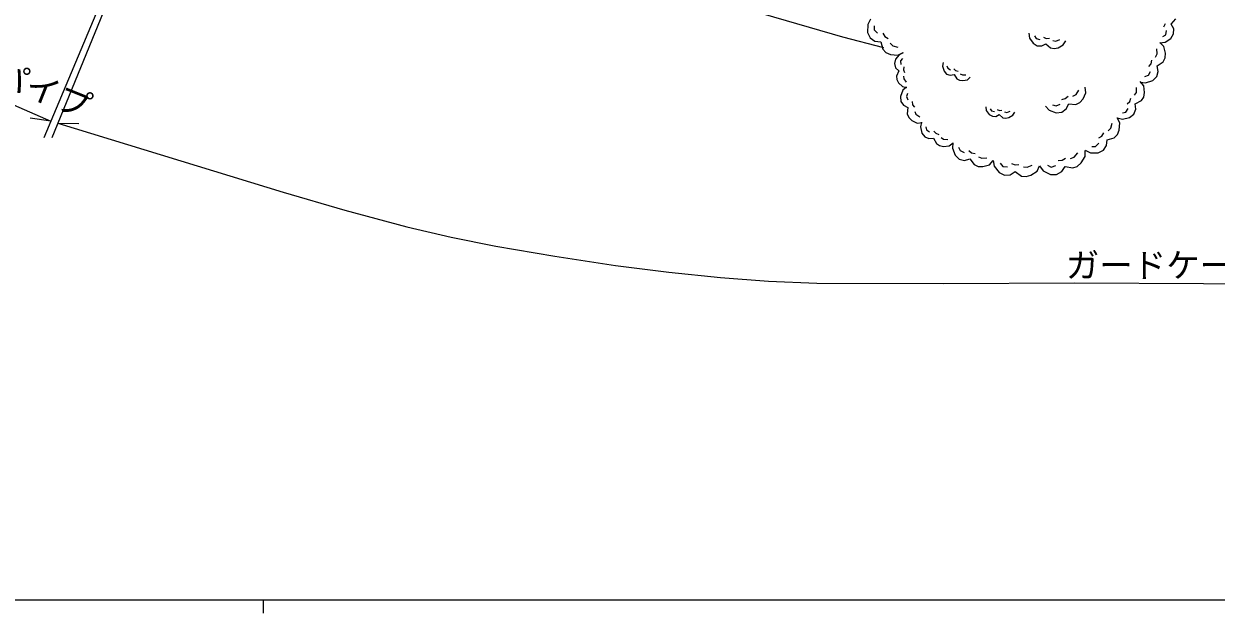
# Model space of a CAD drawing. Units: millimetres, scale not verified. Extents: x 40000 to 680000, y 20000 to 380000.
# Drawn here: x 150116 to 239187, y 204000 to 247988 of the extents above; entities that cross this region are included whole.
import ezdxf
from ezdxf.enums import TextEntityAlignment as Align

# ---------------------------------------------------------------- set-up
doc = ezdxf.new("R2010")
doc.units = ezdxf.units.MM
doc.header["$LTSCALE"] = 1000
for name, color, linetype, lineweight in [('M-BGD', 7, 'Continuous', 25), ('M-STR-HTXT', 7, 'Continuous', 13), ('M-TTL-BAND', 7, 'Continuous', 25)]:
    doc.layers.add(name, color=color, linetype=linetype, lineweight=lineweight)
doc.styles.add('ＭＳ ゴシック', font='')
doc.styles.get('ＭＳ ゴシック').set_extended_font_data('MS Gothic')

msp = doc.modelspace()

# ---------------------------------------------------------------- linework, layer by layer
at = {"layer": 'M-BGD'}
for p, q in [((205344, 248738), (211278, 247011)), ((213155, 247947), (213150, 247353)), ((213357, 248341), (213155, 247947)), ((213649, 247844), (213647, 247547)), ((235289, 247774), (235399, 248005)), ((235837, 247978), (236167, 248353)), ((236017, 247624), (235837, 247978)), ((236003, 247247), (236017, 247624)), ((211278, 247011), (214333, 246214)), ((213150, 247353), (213344, 246955)), ((213344, 246955), (213689, 246705)), ((213647, 247547), (213892, 247297)), ((214288, 247294), (214434, 247045)), ((214434, 247045), (214680, 246894)), ((225204, 247285), (225246, 246933)), ((225246, 246933), (225507, 246536)), ((225620, 247085), (225751, 246886)), ((225751, 246886), (226025, 246830)), ((226289, 247004), (226498, 246904)), ((226498, 246904), (226728, 246913)), ((226980, 246747), (227199, 246702)), ((227199, 246702), (227507, 246810)), ((235199, 247033), (235419, 247178)), ((235367, 246619), (235807, 246908)), ((235419, 247178), (235482, 247481)), ((235807, 246908), (236003, 247247)), ((213689, 246705), (214134, 246652)), ((214134, 246652), (214277, 246106)), ((214277, 246106), (214523, 245856)), ((214523, 245856), (214868, 245705)), ((214826, 246546), (215022, 246347)), ((215022, 246347), (215417, 246244)), ((215412, 245650), (215810, 245845)), ((225507, 246536), (225813, 246359)), ((225813, 246359), (226154, 246346)), ((226154, 246346), (226473, 246509)), ((226473, 246509), (226812, 246210)), ((226812, 246210), (227086, 246153)), ((227086, 246153), (227383, 246206)), ((227383, 246206), (227769, 246413)), ((227769, 246413), (227946, 246719)), ((234777, 245741), (234747, 246125)), ((234978, 246572), (235367, 246619)), ((235278, 246302), (234983, 246597)), ((235396, 245801), (235278, 246302)), ((214868, 245705), (215412, 245650)), ((215233, 245342), (215162, 245021)), ((215162, 245021), (215245, 244716)), ((215512, 245684), (215233, 245342)), ((215812, 245819), (215512, 245684)), ((215751, 245394), (215611, 245223)), ((215611, 245223), (215638, 244965)), ((218796, 245116), (218745, 244830)), ((234157, 244797), (234334, 245004)), ((234334, 245004), (234393, 245269)), ((234658, 245505), (234777, 245741)), ((234777, 244856), (235219, 245151)), ((235219, 245151), (235367, 245446)), ((235367, 245446), (235396, 245801)), ((215245, 244716), (215478, 244478)), ((215478, 244478), (215308, 244095)), ((215308, 244095), (215334, 243836)), ((215831, 244096), (215852, 243889)), ((215866, 244779), (215835, 244567)), ((215835, 244567), (215908, 244365)), ((218745, 244830), (218856, 244456)), ((218856, 244456), (219054, 244243)), ((219054, 244243), (219319, 244152)), ((219075, 244860), (219131, 244673)), ((219131, 244673), (219333, 244563)), ((219319, 244152), (219609, 244203)), ((219582, 244637), (219722, 244508)), ((219609, 244203), (219804, 243888)), ((219722, 244508), (219906, 244461)), ((220064, 244270), (220226, 244182)), ((220226, 244182), (220494, 244194)), ((233862, 244059), (234127, 244148)), ((234127, 244148), (234275, 244443)), ((234452, 243764), (234747, 244059)), ((234747, 244059), (234865, 244443)), ((234865, 244443), (234777, 244856)), ((215334, 243836), (215464, 243588)), ((215464, 243588), (215754, 243304)), ((215754, 243304), (216075, 243232)), ((216057, 243273), (215785, 243027)), ((215852, 243889), (216033, 243646)), ((219804, 243888), (220006, 243778)), ((220006, 243778), (220252, 243749)), ((220252, 243749), (220604, 243820)), ((220604, 243820), (220817, 244018)), ((229459, 242851), (229407, 243265)), ((233235, 242871), (233246, 243244)), ((233507, 243646), (233921, 243587)), ((233776, 243360), (233522, 243675)), ((233839, 242864), (233776, 243360)), ((233921, 243587), (234452, 243764)), ((215785, 243027), (215607, 242568)), ((215607, 242568), (215641, 242203)), ((216138, 242802), (216049, 242573)), ((216049, 242573), (216166, 242307)), ((227649, 242352), (227916, 242407)), ((227916, 242407), (228126, 242580)), ((228480, 242603), (228718, 242717)), ((228718, 242717), (228931, 243038)), ((229003, 242121), (229244, 242383)), ((229244, 242383), (229459, 242851)), ((232733, 242204), (232817, 242454)), ((233098, 242655), (233235, 242871)), ((233602, 242256), (233775, 242526)), ((233775, 242526), (233839, 242864)), ((215641, 242203), (215835, 241908)), ((215835, 241908), (216164, 241736)), ((216164, 241736), (216116, 241271)), ((216472, 242188), (216512, 241953)), ((216512, 241953), (216659, 241764)), ((216670, 241452), (216763, 241239)), ((221974, 241803), (222013, 241527)), ((222013, 241527), (222225, 241220)), ((222304, 241653), (222410, 241499)), ((222410, 241499), (222627, 241459)), ((222832, 241601), (222997, 241526)), ((222997, 241526), (223178, 241537)), ((223378, 241411), (223552, 241379)), ((223552, 241379), (223792, 241469)), ((224004, 241162), (224138, 241406)), ((226430, 241843), (226719, 241543)), ((226719, 241543), (227247, 241356)), ((226963, 241952), (227227, 241858)), ((227227, 241858), (227525, 242000)), ((227247, 241356), (227662, 241408)), ((227662, 241408), (227990, 241638)), ((227990, 241638), (228174, 242018)), ((228174, 242018), (228705, 241979)), ((228705, 241979), (229003, 242121)), ((232182, 241341), (232447, 241400)), ((232447, 241400), (232619, 241669)), ((232542, 242023), (232733, 242204)), ((233036, 241251), (233189, 241609)), ((233145, 242017), (233602, 242256)), ((233189, 241609), (233145, 242017)), ((216116, 241271), (216232, 241005)), ((216232, 241005), (216456, 240787)), ((216456, 240787), (216861, 240585)), ((216763, 241239), (217039, 241044)), ((216861, 240585), (217227, 240620)), ((217186, 240646), (217095, 240304)), ((222225, 241220), (222469, 241086)), ((222469, 241086), (222736, 241081)), ((222736, 241081), (222985, 241215)), ((222985, 241215), (223256, 240986)), ((223256, 240986), (223472, 240946)), ((223472, 240946), (223704, 240993)), ((223704, 240993), (224004, 241162)), ((231321, 240200), (231414, 240586)), ((231991, 240591), (231795, 240974)), ((231798, 240979), (232191, 240880)), ((231948, 240062), (231991, 240591)), ((232191, 240880), (232721, 240997)), ((232721, 240997), (233036, 241251)), ((217095, 240304), (217193, 239839)), ((217193, 239839), (217413, 239561)), ((217499, 240307), (217548, 240075)), ((217548, 240075), (217782, 239922)), ((218092, 239987), (218249, 239817)), ((218249, 239817), (218467, 239741)), ((230414, 239470), (230653, 239617)), ((230653, 239617), (230795, 239859)), ((231131, 240006), (231321, 240200)), ((231568, 239481), (231806, 239724)), ((231806, 239724), (231948, 240062)), ((217413, 239561), (217725, 239424)), ((217725, 239424), (218082, 239458)), ((218082, 239458), (218287, 239056)), ((218287, 239056), (218521, 238903)), ((218521, 238903), (218817, 238844)), ((218640, 239494), (218828, 239372)), ((218817, 238844), (219252, 238894)), ((218828, 239372), (219154, 239359)), ((219252, 238894), (219529, 239114)), ((219521, 239118), (219482, 238702)), ((219951, 238784), (220052, 238523)), ((229891, 238841), (230180, 238843)), ((230180, 238843), (230418, 239086)), ((230759, 238560), (230996, 238899)), ((230996, 238899), (231041, 239332)), ((231041, 239332), (231568, 239481)), ((219482, 238702), (219684, 238180)), ((219684, 238180), (219993, 237899)), ((219993, 237899), (220382, 237800)), ((220052, 238523), (220354, 238389)), ((220382, 237800), (220791, 237908)), ((220702, 238524), (220917, 238357)), ((220791, 237908), (221107, 237480)), ((220917, 238357), (221185, 238311)), ((221434, 238057), (221675, 237951)), ((221675, 237951), (222057, 237999)), ((227676, 237803), (227926, 237963)), ((228313, 237942), (228586, 238034)), ((228586, 238034), (228858, 238354)), ((229111, 237604), (229406, 238083)), ((229406, 238083), (229404, 238538)), ((229413, 238548), (229799, 238359)), ((229799, 238359), (230376, 238364)), ((230376, 238364), (230759, 238560)), ((221107, 237480), (221409, 237347)), ((221409, 237347), (221764, 237334)), ((221764, 237334), (222260, 237477)), ((222260, 237477), (222540, 237786)), ((222517, 237788), (222608, 237355)), ((222608, 237355), (222977, 236890)), ((223057, 237585), (223242, 237352)), ((223242, 237352), (223590, 237312)), ((223804, 236724), (224183, 236962)), ((223900, 237558), (224170, 237457)), ((224170, 237457), (224456, 237494)), ((224183, 236962), (224638, 236627)), ((224788, 237315), (225066, 237283)), ((225066, 237283), (225438, 237451)), ((225350, 236686), (225807, 236986)), ((225807, 236986), (225994, 237387)), ((225993, 237387), (226268, 237023)), ((226268, 237023), (226815, 236752)), ((226585, 237435), (226858, 237299)), ((226858, 237299), (227200, 237414)), ((227270, 236754), (227657, 236961)), ((227380, 237779), (227676, 237803)), ((227657, 236961), (227906, 237349)), ((227906, 237349), (228475, 237237)), ((228475, 237237), (228816, 237352)), ((228816, 237352), (229111, 237604)), ((222977, 236890), (223378, 236702)), ((223378, 236702), (223804, 236724)), ((224638, 236627), (224986, 236587)), ((224986, 236587), (225350, 236686)), ((226815, 236752), (227270, 236754))]:
    msp.add_line(p, q, dxfattribs=at)
at = {"layer": 'M-STR-HTXT'}
for p, q in [((157806, 254217), (151607, 239472)), ((152227, 239516), (158382, 254483)), ((139695, 246171), (152135, 240729)), ((152135, 240729), (150593, 240945)), ((152665, 240582), (154222, 240545)), ((152665, 240582), (169495, 235433))]:
    msp.add_line(p, q, dxfattribs=at)
msp.add_lwpolyline([(169495, 235433), (174104, 234085), (178739, 232839), (182043, 232074), (185377, 231405), (189774, 230639), (194323, 229950), (198291, 229445), (202158, 229056), (205750, 228788), (209346, 228622), (218811, 228605), (228612, 228650), (238241, 228600), (248040, 228474), (257742, 228377), (267388, 228343), (277188, 228318), (286851, 228318), (296473, 228310), (306275, 228271), (316073, 228372), (325799, 228749), (335570, 229264)], dxfattribs=at)
at = {"layer": 'M-TTL-BAND'}
for p, q in [((40000, 205000), (579000, 205000)), ((168000, 205000), (168000, 204000))]:
    msp.add_line(p, q, dxfattribs=at)

# ---------------------------------------------------------------- texts
at = {"layer": 'M-STR-HTXT', "style": 'ＭＳ ゴシック'}
msp.add_text('ガードパイプ', height=1833, rotation=338.2, dxfattribs=at).set_placement((140553, 245892), align=Align.BOTTOM_LEFT)
msp.add_text('ガードケーブル', height=1833, dxfattribs=at).set_placement((227956, 228505), align=Align.BOTTOM_LEFT)

doc.saveas('drawing.dxf')
